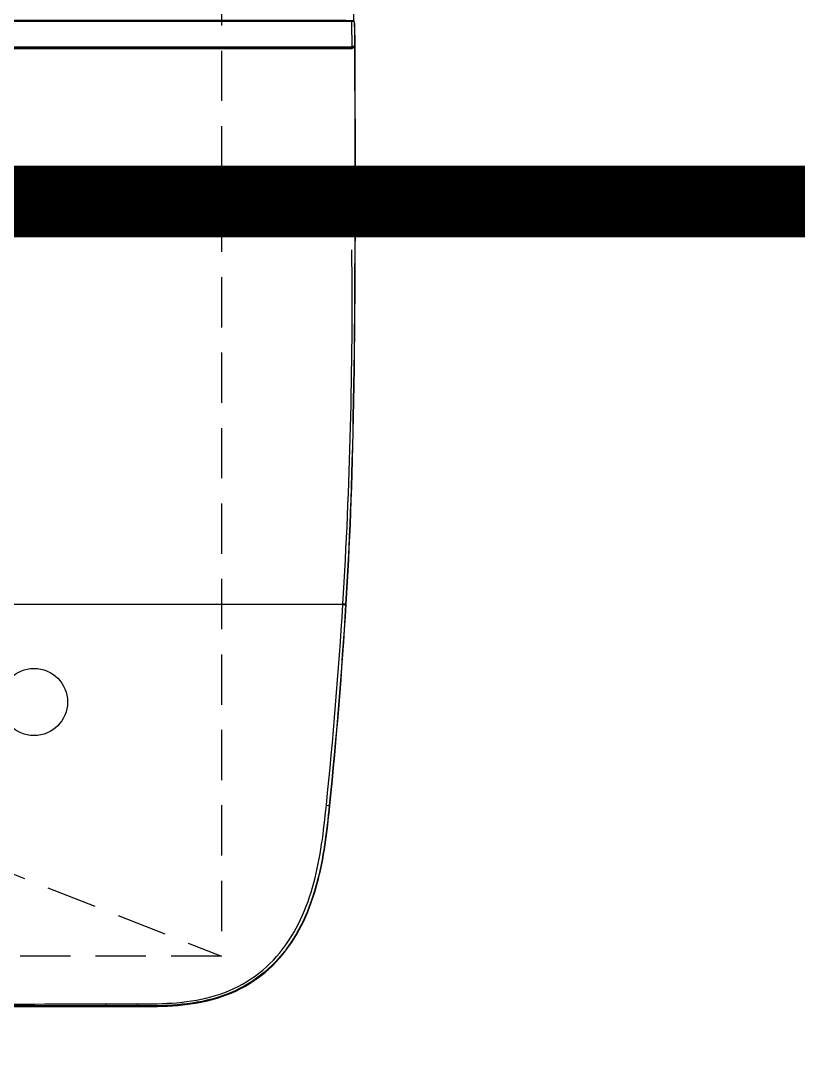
# Model space of a CAD drawing. Header units: millimetres. Extents: x 346859 to 753976, y -86090 to 5333.
# Drawn here: x 432631 to 432848.2, y -14068.4 to -13781.9 of the extents above; entities that cross this region are included whole.
import ezdxf

# ---------------------------------------------------------------- set-up
doc = ezdxf.new("R2010")
doc.units = ezdxf.units.MM
doc.header["$LTSCALE"] = 60
doc.linetypes.add('HID2', pattern=[1, 0.5, -0.5])
doc.linetypes.add('HIDDEN', pattern=[0.375, 0.25, -0.125])
doc.layers.add('06-LIGHT', color=4, linetype='Continuous')
doc.layers.add('3.기호.계단선', color=30, linetype='Continuous')

# ---------------------------------------------------------------- blocks, each defined once
blk = doc.blocks.new('*U26')
at = {"color": 8}
for p, q in [((64.94, 479.79), (64.94, 479.97)), ((74.34, 479.97), (74.34, 479.79)), ((0.23, 194), (0.05, 194)), ((0.05, 194), (0.05, 194)), ((0.16, 193.19), (0.16, 193.19)), ((0.09, 190.49), (0.09, 190.49)), ((0.1, 190.56), (0.1, 190.56)), ((0.12, 189.44), (0.12, 189.43)), ((0.25, 186.81), (0.25, 186.8)), ((0.25, 186.81), (0.25, 186.8))]:
    blk.add_line(p, q, dxfattribs=at)
at = {"color": 1, "linetype": 'HIDDEN'}
blk.add_line((1179.94, 14.99), (39.94, 464.99), dxfattribs=at)
at = {"color": 0}
blk.add_line((7.59, 420), (7.77, 419.98), dxfattribs=at)
at = {"color": 1, "linetype": 'HIDDEN'}
blk.add_lwpolyline([(1179.94, 464.99), (1179.94, 14.99), (39.94, 14.99), (39.94, 464.99)], close=True, dxfattribs=at)
at = {"color": 1, "ltscale": 5}
blk.add_circle((95.79, 389.18), 10, dxfattribs=at)
at = {"color": 8}
blk.add_arc((0.87, 193.8), 0.2, 90, 99.4283, dxfattribs=at)
for centre, major_axis, ratio, start_param, end_param in [((64.94, 478.79), (0, -1), 0.001929, 3.193953, 4.306784), ((74.34, 478.79), (0, -1), 0.001772, 3.193953, 4.288885), ((1.22, 194.01), (-1, -0.011), 0.000851, 5.81073, 6.230827), ((0.73, 193.82), (-0.5, 0.021), 0.710917, 0.074486, 0.971745), ((0.78, 194.01), (-0.436, 0.245), 0.699022, 0.689796, 1.432768), ((0.81, 194.06), (-0.393, 0.309), 0.676566, 0.870738, 1.553972), ((0.87, 193.8), (0.033, -0.197), 0.348188, 3.1344, 4.658358), ((0.87, 193.8), (0, -0.2), 0.351833, 3.141593, 4.716068), ((0.99, 193.8), (0, -0.2), 0.205027, 3.141593, 4.714452), ((1.09, 186.26), (0, -0.2), 0.201921, 4.714424, 6.229723)]:
    blk.add_ellipse(centre, major_axis=major_axis, ratio=ratio, start_param=start_param, end_param=end_param, dxfattribs=at)
at = {"color": 0}
blk.add_ellipse((8.76, 419.87), major_axis=(0.995, -0.101), ratio=0.077303, start_param=1.70807, end_param=3.089075, dxfattribs=at)
at = {"color": 8}
for points, knots in [([(64.94, 479.97), (60.94, 479.97), (56.94, 479.96), (48.99, 479.3), (44.99, 478.64), (37.4, 476.32), (33.73, 474.64), (27.14, 470.26), (24.24, 467.62), (16.62, 458.39), (13.4, 450.95), (9.3, 435.73), (8.4, 427.91), (7.59, 420)], [0, 0, 0, 0, 0.125, 0.125, 0.25, 0.25, 0.375, 0.375, 0.5, 0.5, 0.75, 0.75, 1, 1, 1, 1]), ([(7.77, 419.98), (8.57, 427.84), (9.47, 435.72), (12.57, 447.18), (13.89, 450.95), (17.27, 458.04), (19.36, 461.44), (24.4, 467.53), (27.32, 470.18), (33.97, 474.56), (37.55, 476.2), (45.18, 478.5), (49.12, 479.14), (57, 479.78), (60.97, 479.79), (64.94, 479.79)], [0, 0, 0, 0, 0.25, 0.25, 0.375, 0.375, 0.5, 0.5, 0.625, 0.625, 0.75, 0.75, 0.875, 0.875, 1, 1, 1, 1]), ([(64.94, 479.19), (61.02, 479.18), (57.1, 479.16), (49.32, 478.5), (45.44, 477.86), (37.92, 475.56), (34.38, 473.94), (27.84, 469.58), (24.98, 466.95), (20.03, 460.91), (17.99, 457.55), (14.67, 450.54), (13.37, 446.82), (10.33, 435.51), (9.44, 427.75), (8.63, 419.96)], [0, 0, 0, 0, 0.125, 0.125, 0.25, 0.25, 0.375, 0.375, 0.5, 0.5, 0.625, 0.625, 0.75, 0.75, 1, 1, 1, 1]), ([(74.34, 479.97), (72.99, 479.97), (71.63, 479.97), (69.39, 479.97), (68.5, 479.97), (66.72, 479.97), (65.83, 479.97), (64.94, 479.97)], [0, 0, 0, 0, 0.432551, 0.432551, 0.716276, 0.716276, 1, 1, 1, 1]), ([(64.94, 479.79), (66.3, 479.79), (67.65, 479.79), (69.9, 479.79), (70.79, 479.79), (72.56, 479.79), (73.45, 479.79), (74.34, 479.79)], [0, 0, 0, 0, 0.432551, 0.432551, 0.716275, 0.716275, 1, 1, 1, 1]), ([(74.34, 479.2), (73.67, 479.2), (73.01, 479.2), (69.87, 479.19), (67.41, 479.19), (64.94, 479.19)], [0, 0, 0, 0, 0.212761, 0.212761, 1, 1, 1, 1]), ([(207.1, 479.97), (203.06, 479.97), (199.01, 479.97), (180.94, 479.97), (166.92, 479.97), (148.86, 479.97), (144.81, 479.97), (124.57, 479.97), (108.38, 479.97), (86.24, 479.97), (80.29, 479.97), (74.34, 479.97)], [0, 0, 0, 0, 0.091469, 0.091469, 0.40823, 0.40823, 0.499699, 0.499699, 0.865576, 0.865576, 1, 1, 1, 1]), ([(74.34, 479.79), (78.39, 479.79), (82.44, 479.79), (102.68, 479.79), (118.87, 479.79), (143.16, 479.79), (151.25, 479.78), (175.25, 479.78), (191.16, 479.78), (207.07, 479.78)], [0, 0, 0, 0, 0.091494, 0.091494, 0.457471, 0.457471, 0.640459, 0.640459, 1, 1, 1, 1]), ([(207.07, 479.29), (191.16, 479.29), (175.25, 479.29), (151.25, 479.28), (143.15, 479.28), (118.87, 479.26), (102.68, 479.24), (82.44, 479.21), (78.39, 479.21), (74.34, 479.2)], [0, 0, 0, 0, 0.35954, 0.35954, 0.542528, 0.542528, 0.908505, 0.908505, 1, 1, 1, 1]), ([(3.72, 360.14), (3.72, 360.1), (3.71, 360.05), (3.71, 360), (3.71, 360), (3.71, 360)], [0, 0, 0, 0, 0.99958, 0.99958, 1, 1, 1, 1]), ([(193.09, 360), (185.02, 360), (168.87, 360), (144.64, 360), (120.43, 360), (96.22, 360), (72.05, 360), (47.93, 360), (27.87, 360), (13.88, 360), (7.16, 360), (4.44, 360), (3.71, 360)], [0, 0, 0, 0, 0.127521, 0.255042, 0.382563, 0.510084, 0.637605, 0.765126, 0.892647, 0.956408, 0.988288, 1, 1, 1, 1]), ([(0.05, 194), (0.05, 193.53), (0.06, 193.07), (0.07, 192.25), (0.07, 191.9), (0.08, 191.2), (0.09, 190.84), (0.09, 190.49)], [0, 0, 0, 0, 0.399294, 0.399294, 0.699647, 0.699647, 1, 1, 1, 1]), ([(0.16, 193.19), (0.15, 192.75), (0.14, 192.31), (0.12, 191.43), (0.11, 191), (0.1, 190.56)], [0, 0, 0, 0, 0.5, 0.5, 1, 1, 1, 1]), ([(0.8, 193.8), (0.74, 193.79), (0.68, 193.78), (0.54, 193.73), (0.47, 193.69), (0.34, 193.6), (0.28, 193.53), (0.19, 193.38), (0.16, 193.28), (0.16, 193.19)], [0, 0, 0, 0, 0.154456, 0.154456, 0.374956, 0.374956, 0.653826, 0.653826, 1, 1, 1, 1]), ([(0.25, 186.81), (0.24, 187.01), (0.24, 187.2), (0.22, 188.27), (0.21, 189.13), (0.19, 190.87), (0.18, 191.73), (0.16, 192.79), (0.16, 192.99), (0.16, 193.19)], [0, 0, 0, 0, 0.092547, 0.092547, 0.500171, 0.500171, 0.907796, 0.907796, 1, 1, 1, 1]), ([(0.23, 193.81), (0.23, 193.87), (0.26, 193.93), (0.32, 193.99), (0.33, 194), (0.33, 194)], [0, 0, 0, 0, 0.894177, 0.894177, 1, 1, 1, 1]), ([(0.4, 194.05), (0.43, 194.07), (0.47, 194.09), (0.58, 194.16), (0.66, 194.21), (0.79, 194.28), (0.82, 194.29), (0.88, 194.32), (0.9, 194.34), (0.95, 194.36), (0.96, 194.37), (0.98, 194.38), (0.99, 194.38), (1, 194.39), (1.01, 194.39), (1.01, 194.4), (1.02, 194.4), (1.02, 194.4), (1.02, 194.4), (1.03, 194.4)], [0, 0, 0, 0, 0.211843, 0.211843, 0.618776, 0.618776, 0.759942, 0.759942, 0.870728, 0.870728, 0.929874, 0.929874, 0.961875, 0.961875, 0.979256, 0.979256, 0.992466, 0.992466, 1, 1, 1, 1]), ([(1.03, 194.4), (1.03, 194.4), (1.02, 194.4), (1.02, 194.39), (1.02, 194.39), (1.02, 194.38), (1.01, 194.38), (1.01, 194.36), (1, 194.36), (0.99, 194.33), (0.99, 194.32), (0.97, 194.28), (0.95, 194.25), (0.92, 194.19), (0.91, 194.15), (0.87, 194.07), (0.86, 194.03), (0.84, 193.99)], [0, 0, 0, 0, 0.013568, 0.013568, 0.037214, 0.037214, 0.068468, 0.068468, 0.126077, 0.126077, 0.232683, 0.232683, 0.432706, 0.432706, 0.68324, 0.68324, 1, 1, 1, 1]), ([(0.9, 193.94), (5.81, 193.94), (10.75, 193.94), (20.63, 193.94), (25.58, 193.94), (40.44, 193.94), (50.37, 193.94), (80.23, 193.94), (100.21, 193.94), (140.17, 193.94), (160.16, 193.94), (200.13, 193.94), (220.12, 193.94), (320.05, 193.94), (400, 193.94), (479.94, 193.94)], [0, 0, 0, 0, 0.03125, 0.03125, 0.0625, 0.0625, 0.125, 0.125, 0.25, 0.25, 0.375, 0.375, 0.5, 0.5, 1, 1, 1, 1]), ([(479.94, 193.8), (400.01, 193.8), (320.07, 193.8), (220.16, 193.8), (200.17, 193.8), (160.21, 193.8), (140.22, 193.8), (100.27, 193.8), (80.31, 193.8), (50.44, 193.8), (40.5, 193.8), (25.63, 193.8), (20.67, 193.8), (10.79, 193.8), (5.84, 193.8), (0.95, 193.8)], [0, 0, 0, 0, 0.5, 0.5, 0.625, 0.625, 0.75, 0.75, 0.875, 0.875, 0.9375, 0.9375, 0.96875, 0.96875, 1, 1, 1, 1]), ([(0.95, 193.8), (0.95, 193.4), (0.96, 193.01), (0.97, 191.74), (0.98, 190.88), (1.01, 189.14), (1.02, 188.28), (1.04, 187.03), (1.05, 186.64), (1.05, 186.26)], [0, 0, 0, 0, 0.157944, 0.157944, 0.502409, 0.502409, 0.846873, 0.846873, 1, 1, 1, 1]), ([(1.03, 194.4), (4.91, 194.37), (8.8, 194.41), (16.61, 194.41), (20.52, 194.41), (32.26, 194.41), (40.12, 194.41), (63.7, 194.41), (79.47, 194.41), (111.03, 194.41), (126.83, 194.41), (158.43, 194.41), (174.24, 194.41), (190.04, 194.41)], [0, 0, 0, 0, 0.0625, 0.0625, 0.125, 0.125, 0.25, 0.25, 0.5, 0.5, 0.75, 0.75, 1, 1, 1, 1]), ([(189.04, 194), (186.07, 194), (183.09, 194), (160.13, 194), (140.14, 194), (100.18, 194), (80.2, 194), (50.34, 194), (40.41, 194), (25.55, 194), (20.6, 194), (10.93, 194), (6.2, 194), (1.5, 194)], [0, 0, 0, 0, 0.047401, 0.047401, 0.366063, 0.366063, 0.684724, 0.684724, 0.844055, 0.844055, 0.92372, 0.92372, 1, 1, 1, 1]), ([(0.1, 190.56), (0.1, 190.49), (0.1, 190.42), (0.1, 190.26), (0.1, 190.17), (0.1, 190), (0.1, 189.91), (0.1, 189.74), (0.11, 189.65), (0.11, 189.53), (0.11, 189.48), (0.12, 189.44)], [0, 0, 0, 0, 0.214453, 0.214453, 0.429132, 0.429132, 0.640881, 0.640881, 0.851843, 0.851843, 1, 1, 1, 1]), ([(0.12, 189.44), (0.14, 189), (0.16, 188.56), (0.2, 187.68), (0.22, 187.25), (0.25, 186.81)], [0, 0, 0, 0, 0.5, 0.5, 1, 1, 1, 1]), ([(0.25, 186.81), (0.25, 186.74), (0.26, 186.68), (0.33, 186.53), (0.38, 186.45), (0.51, 186.34), (0.58, 186.3), (0.66, 186.26), (0.67, 186.26), (0.69, 186.25)], [0, 0, 0, 0, 0.291599, 0.291599, 0.694986, 0.694986, 0.955686, 0.955686, 1, 1, 1, 1]), ([(0.26, 186.8), (0.26, 186.69), (0.3, 186.48), (0.48, 186.21), (0.66, 186.1), (0.76, 186.06)], [0, 0, 0, 0, 0.370538, 0.716833, 1, 1, 1, 1]), ([(0.4, 186), (0.45, 182.72), (0.52, 179.43), (0.66, 172.92), (0.75, 169.7), (0.84, 166.47)], [0, 0, 0, 0, 0.504534, 0.504534, 1, 1, 1, 1]), ([(0.77, 186.05), (0.77, 186.05), (0.76, 186.05), (0.75, 186.06), (0.74, 186.06), (0.72, 186.07), (0.72, 186.08), (0.71, 186.09), (0.7, 186.11), (0.69, 186.14), (0.69, 186.16), (0.68, 186.2), (0.68, 186.23), (0.69, 186.25), (0.69, 186.25), (0.69, 186.25)], [0, 0, 0, 0, 0.0305, 0.0305, 0.248677, 0.248677, 0.304697, 0.304697, 0.529926, 0.529926, 0.756562, 0.756562, 0.983109, 0.983109, 1, 1, 1, 1]), ([(0.69, 186.25), (0.7, 186.25), (0.72, 186.25), (0.84, 186.26), (0.94, 186.26), (1.05, 186.26)], [0, 0, 0, 0, 0.159863, 0.159863, 1, 1, 1, 1]), ([(1.09, 186.06), (1, 186.06), (0.92, 186.06), (0.82, 186.06), (0.79, 186.05), (0.77, 186.05)], [0, 0, 0, 0, 0.750656, 0.750656, 1, 1, 1, 1]), ([(0.77, 186.05), (0.77, 186.05), (0.78, 186.05), (0.8, 186.05), (0.81, 186.05), (0.84, 186.05), (0.86, 186.05), (0.92, 186.05), (0.96, 186.05), (0.99, 186.05)], [0, 0, 0, 0, 0.113501, 0.113501, 0.256211, 0.256211, 0.505873, 0.505873, 1, 1, 1, 1]), ([(1.05, 186.26), (5.95, 186.26), (10.89, 186.26), (20.78, 186.26), (25.73, 186.26), (40.61, 186.26), (50.55, 186.26), (80.42, 186.26), (100.38, 186.26), (140.31, 186.26), (160.28, 186.26), (200.24, 186.26), (220.22, 186.26), (320.11, 186.26), (400.03, 186.26), (479.94, 186.26)], [0, 0, 0, 0, 0.03125, 0.03125, 0.0625, 0.0625, 0.125, 0.125, 0.25, 0.25, 0.375, 0.375, 0.5, 0.5, 1, 1, 1, 1]), ([(479.94, 186.06), (400.03, 186.06), (320.12, 186.06), (220.24, 186.06), (200.26, 186.06), (160.31, 186.06), (140.32, 186.06), (100.39, 186.06), (80.43, 186.06), (50.57, 186.06), (40.64, 186.06), (25.77, 186.06), (20.81, 186.06), (10.93, 186.06), (5.99, 186.06), (1.09, 186.06)], [0, 0, 0, 0, 0.5, 0.5, 0.625, 0.625, 0.75, 0.75, 0.875, 0.875, 0.9375, 0.9375, 0.96875, 0.96875, 1, 1, 1, 1]), ([(2.84, 186.05), (2.84, 186.04), (2.84, 186.03), (2.84, 186.02), (2.84, 186.02), (2.84, 186.02)], [0, 0, 0, 0, 0.865418, 0.865418, 1, 1, 1, 1]), ([(2.84, 186.02), (7.73, 186.02), (12.66, 186.02), (22.51, 186.02), (27.44, 186.02), (42.25, 186.02), (52.15, 186.02), (81.91, 186.02), (101.8, 186.02), (141.56, 186.02), (161.46, 186.02), (201.24, 186.02), (221.14, 186.02), (320.6, 186.02), (400.17, 186.02), (479.74, 186.02)], [0, 0, 0, 0, 0.03125, 0.03125, 0.0625, 0.0625, 0.125, 0.125, 0.25, 0.25, 0.375, 0.375, 0.5, 0.5, 1, 1, 1, 1])]:
    blk.add_open_spline(points, degree=3, knots=knots, dxfattribs=at)
for points, degree in [([(7.59, 420), (5.56, 400.08), (3.93, 380.06), (2.71, 360.02)], 3), ([(2.89, 360.17), (4.11, 380.16), (5.74, 400.12), (7.77, 419.98)], 3), ([(8.63, 419.96), (6.58, 400.1), (4.95, 380.13), (3.72, 360.14)], 3), ([(2.71, 360.02), (0.55, 324.73), (-0.33, 289.36), (0.05, 194)], 3), ([(0.23, 194), (-0.16, 289.37), (0.73, 324.74), (2.88, 360.03)], 3), ([(3.71, 360), (1.56, 324.86), (0.65, 289.62), (1.03, 254.4)], 3), ([(2.77, 360.07), (2.75, 360.05), (2.73, 360.03), (2.71, 360.02)], 3), ([(2.77, 360.07), (2.81, 360.1), (2.85, 360.14), (2.89, 360.17)], 3), ([(2.88, 360.03), (2.89, 360.08), (2.89, 360.13), (2.89, 360.17)], 3), ([(2.88, 360.03), (2.91, 360.04), (3.27, 360.03), (3.71, 360)], 3), ([(3.72, 360.14), (3.28, 360.17), (2.92, 360.18), (2.89, 360.17)], 3), ([(0.16, 193.19), (0.14, 192.41)], 1), ([(0.23, 193.81), (0.23, 193.88), (0.23, 193.94), (0.23, 194)], 3), ([(0.33, 194), (0.35, 194.02), (0.37, 194.04), (0.4, 194.05)], 3), ([(0.95, 193.8), (0.9, 193.8), (0.85, 193.8), (0.8, 193.8)], 3), ([(0.87, 194), (0.91, 194), (0.95, 194), (0.99, 194)], 3), ([(0.99, 194), (1.16, 194), (1.33, 194), (1.5, 194)], 3), ([(0.09, 190.49), (0.1, 190.62), (0.1, 190.75), (0.11, 190.87)], 3), ([(0.09, 190.49), (0.09, 190.49), (0.09, 190.49), (0.09, 190.49)], 3), ([(0.13, 191.87), (0.1, 190.56)], 1), ([(0.4, 186), (0.4, 186.16), (0.39, 186.31), (0.39, 186.47)], 3), ([(0.63, 186), (0.65, 186.05), (0.7, 186.11), (0.75, 186.14)], 3), ([(0.99, 186.05), (1, 186.05), (1, 186.05), (1, 186.05)], 3), ([(1, 186.05), (1.61, 186.05), (2.22, 186.05), (2.84, 186.05)], 3)]:
    blk.add_open_spline(points, degree=degree, dxfattribs=at)

msp = doc.modelspace()

# ---------------------------------------------------------------- linework, layer by layer
at = {"layer": '3.기호.계단선', "color": 140, "linetype": 'HID2', "const_width": 20}
msp.add_lwpolyline([(429033.21, -13832.44), (433551.22, -13832.44), (433551.22, -14448.28), (441103.21, -14448.28), (441103.21, -16536.63)], dxfattribs=at)

# ---------------------------------------------------------------- block references
at = {"layer": '06-LIGHT', "xscale": 0.9365577351836558, "yscale": 0.9365577351836558, "zscale": 0.9365577351836558, "rotation": 180}
msp.add_blockref('*U26', (432724.46, -13607.68), dxfattribs=at)

doc.saveas('drawing.dxf')
